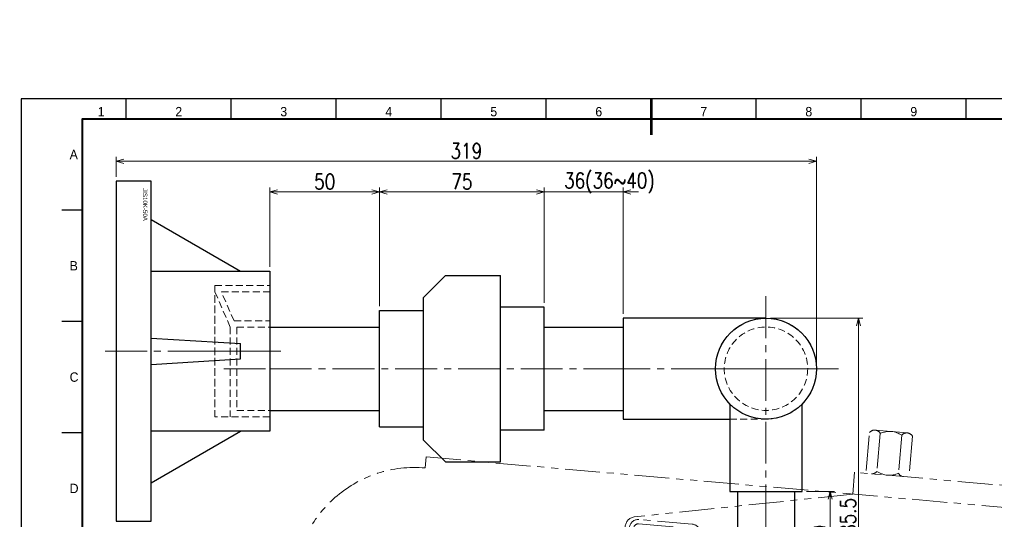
# Model space of a CAD drawing. Header units: millimetres. Extents: x 0 to 70370, y 0 to 11543.
# Drawn here: x 25537.8 to 25982.8, y 2985.1 to 3213.9 of the extents above; entities that cross this region are included whole.
import ezdxf
from ezdxf import colors
from ezdxf.entities.mleader import LeaderData, LeaderLine
from ezdxf.enums import TextEntityAlignment as Align
from ezdxf.math import Vec2, Vec3

# ---------------------------------------------------------------- set-up
doc = ezdxf.new("R2010")
doc.units = ezdxf.units.MM
for name, pattern in [('CENTER2', [28.574999999999996, 19.05, -3.174999999999999, 3.174999999999999, -3.174999999999999]), ('HIDDEN2', [4.7624999999999975, 3.174999999999999, -1.587499999999999]), ('PHANTOM2', [31.749999999999986, 15.875, -3.174999999999999, 3.174999999999999, -3.174999999999999, 3.174999999999999, -3.174999999999999])]:
    doc.linetypes.add(name, pattern=pattern)
for name, color, linetype, lineweight in [('01_外形線', 7, 'Continuous', 25), ('03_かくれ線', 6, 'HIDDEN2', 13), ('04_中心線', 1, 'CENTER2', 9), ('05_仮想線', 2, 'PHANTOM2', 13), ('07_寸法線', 3, 'Continuous', 9), ('99_図枠', 7, 'Continuous', 40)]:
    doc.layers.add(name, color=color, linetype=linetype, lineweight=lineweight)
doc.styles.get("Standard").update_dxf_attribs({"font": 'arial.ttf'})
doc.styles.add('寸法用', font='simplex.shx', dxfattribs={"width": 0.8, "bigfont": '@extfont2.shx'})
doc.styles.add('表題用', font='MS PGothic.ttf')
doc.dimstyles.new('機械製図用', dxfattribs={"dimtxt": 3.5, "dimasz": 3.5, "dimexe": 2, "dimexo": 0, "dimgap": 1.199999999999999, "dimtad": 1, "dimdsep": 46, "dimtxsty": '寸法用', "dimblk": 'OPEN30', "dimcen": 0, "dimclrd": 256, "dimclre": 256, "dimclrt": 7, "dimazin": 2, "dimtm": 1e-09, "dimtfac": 0.75, "dimtmove": 0, "dimatfit": 3, "dimldrblk": 'OPEN30', "dimfxl": 1, "dimlwd": -1, "dimlwe": -1, "dimarcsym": 0})

# ---------------------------------------------------------------- blocks, each defined once
blk = doc.blocks.new('_Open30')
at = {"color": 0, "linetype": 'ByBlock', "lineweight": -2}
for p, q in [((-1, 0.26794919), (0, 0)), ((0, 0), (-1, -0.26794919)), ((0, 0), (-1, 0))]:
    blk.add_line(p, q, dxfattribs=at)
blk = doc.blocks.new('*D2800')
at = {"layer": '07_寸法線', "transparency": 16777216}
for p, q in [((25879.84047700222, 3077.696742151929), (25921.99410062414, 3077.696742151929)), ((25919.99410062414, 3074.196742151929), (25919.99410062414, 2895.696742151928)), ((25879.81042832942, 2892.196742151928), (25921.99410062414, 2892.196742151928))]:
    blk.add_line(p, q, dxfattribs=at)
at = {"layer": 'Defpoints', "color": 0, "transparency": 16777216}
for p in [(25877.84047700222, 3077.696742151929), (25877.81042832942, 2892.196742151928), (25919.99410062414, 2892.196742151928)]:
    blk.add_point(p, dxfattribs=at)
at = {"layer": '07_寸法線', "transparency": 16777216, "xscale": 3.5, "yscale": 3.5, "zscale": 3.5}
for p, rotation in [((25919.99410062414, 3077.696742151929), 90), ((25919.99410062414, 2892.196742151928), 270)]:
    blk.add_blockref('_Open30', p, dxfattribs=dict(at, rotation=rotation))
at = {"layer": '07_寸法線', "color": 7, "transparency": 16777216, "insert": (25915.29410062413, 2984.946742151921), "char_height": 7, "attachment_point": 5, "rotation": 90, "style": '寸法用'}
blk.add_mtext('185.5', dxfattribs=at)
blk = doc.blocks.new('*D2801')
at = {"layer": '07_寸法線', "transparency": 16777216}
for p, q in [((25581.8428440431, 3142.196742151931), (25581.8428440431, 3151.255958208277)), ((25900.8404770022, 3056.696742151928), (25900.8404770022, 3151.255958208277)), ((25897.3404770022, 3149.255958208277), (25585.3428440431, 3149.255958208277))]:
    blk.add_line(p, q, dxfattribs=at)
at = {"layer": 'Defpoints', "color": 0, "transparency": 16777216}
for p in [(25581.8428440431, 3149.255958208277), (25581.8428440431, 3140.196742151931), (25900.8404770022, 3054.696742151928)]:
    blk.add_point(p, dxfattribs=at)
at = {"layer": '07_寸法線', "transparency": 16777216, "xscale": 3.5, "yscale": 3.5, "zscale": 3.5, "rotation": 180}
blk.add_blockref('_Open30', (25581.8428440431, 3149.255958208277), dxfattribs=at)
at = {"layer": '07_寸法線', "transparency": 16777216, "xscale": 3.5, "yscale": 3.5, "zscale": 3.5}
blk.add_blockref('_Open30', (25900.8404770022, 3149.255958208277), dxfattribs=at)
at = {"layer": '07_寸法線', "color": 7, "transparency": 16777216, "insert": (25741.34166052265, 3153.955958208277), "char_height": 7, "attachment_point": 5, "style": '寸法用'}
blk.add_mtext('319', dxfattribs=at)
blk = doc.blocks.new('*D2802')
at = {"layer": '07_寸法線', "transparency": 16777216}
for p, q in [((25776.84460491664, 3084.696742151918), (25776.84460491664, 3137.267306275695)), ((25812.8404770022, 3079.696742151924), (25812.8404770022, 3137.267306275695)), ((25773.34460491664, 3135.267306275695), (25769.84460491664, 3135.267306275695)), ((25812.8404770022, 3135.267306275695), (25776.84460491664, 3135.267306275695)), ((25816.3404770022, 3135.267306275695), (25819.8404770022, 3135.267306275695))]:
    blk.add_line(p, q, dxfattribs=at)
at = {"layer": 'Defpoints', "color": 0, "transparency": 16777216}
for p in [(25776.84460491664, 3135.267306275695), (25776.84460491664, 3082.696742151918), (25812.8404770022, 3077.696742151924)]:
    blk.add_point(p, dxfattribs=at)
at = {"layer": '07_寸法線', "transparency": 16777216, "xscale": 3.5, "yscale": 3.5, "zscale": 3.5}
blk.add_blockref('_Open30', (25776.84460491664, 3135.267306275695), dxfattribs=at)
at = {"layer": '07_寸法線', "transparency": 16777216, "xscale": 3.5, "yscale": 3.5, "zscale": 3.5, "rotation": 180}
blk.add_blockref('_Open30', (25812.8404770022, 3135.267306275695), dxfattribs=at)
at = {"layer": '07_寸法線', "color": 7, "transparency": 16777216, "insert": (25806.53257100526, 3139.316411610809), "char_height": 7, "attachment_point": 5, "style": '寸法用'}
blk.add_mtext('36(36~40)', dxfattribs=at)
blk = doc.blocks.new('*D2803')
at = {"layer": '07_寸法線', "transparency": 16777216}
for p, q in [((25651.8428440431, 3101.196742151935), (25651.8428440431, 3137.267306275695)), ((25701.84460491664, 3083.19674215192), (25701.84460491664, 3137.267306275695)), ((25698.34460491664, 3135.267306275695), (25655.3428440431, 3135.267306275695))]:
    blk.add_line(p, q, dxfattribs=at)
at = {"layer": 'Defpoints', "color": 0, "transparency": 16777216}
for p in [(25651.8428440431, 3135.267306275695), (25651.8428440431, 3099.196742151935), (25701.84460491664, 3081.19674215192)]:
    blk.add_point(p, dxfattribs=at)
at = {"layer": '07_寸法線', "transparency": 16777216, "xscale": 3.5, "yscale": 3.5, "zscale": 3.5, "rotation": 180}
blk.add_blockref('_Open30', (25651.8428440431, 3135.267306275695), dxfattribs=at)
at = {"layer": '07_寸法線', "transparency": 16777216, "xscale": 3.5, "yscale": 3.5, "zscale": 3.5}
blk.add_blockref('_Open30', (25701.84460491664, 3135.267306275695), dxfattribs=at)
at = {"layer": '07_寸法線', "color": 7, "transparency": 16777216, "insert": (25676.84372447987, 3139.967306275695), "char_height": 7, "attachment_point": 5, "style": '寸法用'}
blk.add_mtext('50', dxfattribs=at)
blk = doc.blocks.new('*D2804')
at = {"layer": '07_寸法線', "transparency": 16777216}
for p, q in [((25701.84460491664, 3083.196742151928), (25701.84460491664, 3137.267306275695)), ((25776.84460491664, 3084.696742151926), (25776.84460491664, 3137.267306275695)), ((25773.34460491664, 3135.267306275695), (25705.34460491664, 3135.267306275695))]:
    blk.add_line(p, q, dxfattribs=at)
at = {"layer": 'Defpoints', "color": 0, "transparency": 16777216}
for p in [(25701.84460491664, 3135.267306275695), (25701.84460491664, 3081.196742151928), (25776.84460491664, 3082.696742151926)]:
    blk.add_point(p, dxfattribs=at)
at = {"layer": '07_寸法線', "transparency": 16777216, "xscale": 3.5, "yscale": 3.5, "zscale": 3.5, "rotation": 180}
blk.add_blockref('_Open30', (25701.84460491664, 3135.267306275695), dxfattribs=at)
at = {"layer": '07_寸法線', "transparency": 16777216, "xscale": 3.5, "yscale": 3.5, "zscale": 3.5}
blk.add_blockref('_Open30', (25776.84460491664, 3135.267306275695), dxfattribs=at)
at = {"layer": '07_寸法線', "color": 7, "transparency": 16777216, "insert": (25739.34460491664, 3139.967306275695), "char_height": 7, "attachment_point": 5, "style": '寸法用'}
blk.add_mtext('75', dxfattribs=at)
blk = doc.blocks.new('*D2805')
at = {"layer": '07_寸法線', "transparency": 16777216}
for p, q in [((25896.34047700222, 2998.696742151928), (25909.02839288494, 2998.696742151928)), ((25907.02839288494, 2995.196742151928), (25907.02839288494, 2962.196742151925)), ((25896.44385107992, 2958.696742151925), (25909.02839288494, 2958.696742151925))]:
    blk.add_line(p, q, dxfattribs=at)
at = {"layer": 'Defpoints', "color": 0, "transparency": 16777216}
for p in [(25894.34047700222, 2998.696742151928), (25894.44385107992, 2958.696742151925), (25907.02839288494, 2958.696742151925)]:
    blk.add_point(p, dxfattribs=at)
at = {"layer": '07_寸法線', "transparency": 16777216, "xscale": 3.5, "yscale": 3.5, "zscale": 3.5}
for p, rotation in [((25907.02839288494, 2998.696742151928), 90), ((25907.02839288494, 2958.696742151925), 270)]:
    blk.add_blockref('_Open30', p, dxfattribs=dict(at, rotation=rotation))
at = {"layer": '07_寸法線', "color": 7, "transparency": 16777216, "insert": (25902.32839288493, 2978.696742151919), "char_height": 7, "attachment_point": 5, "rotation": 90, "style": '寸法用'}
blk.add_mtext('40', dxfattribs=at)
blk = doc.blocks.new('AM_BALLOON1')
at = {"transparency": 16777216}
blk.add_circle((0, 0), 5, dxfattribs=at)
blk.add_attdef('B_NUMBER', text='', height=3, dxfattribs=at).set_placement((0, 0), align=Align.MIDDLE_CENTER)
blk = doc.blocks.new('_OPEN')
at = {"color": 0, "linetype": 'ByBlock'}
for p, q in [((-1, 0.1666666666666666), (0, 0)), ((0, 0), (-1, -0.1666666666666666)), ((0, 0), (-1, 0))]:
    blk.add_line(p, q, dxfattribs=at)

msp = doc.modelspace()

# ---------------------------------------------------------------- linework, layer by layer
at = {"layer": '01_外形線'}
for p, q in [((25731.84460491664, 3097.196742151924), (25721.84460491664, 3087.196742151924)), ((25731.84460491664, 3097.196742151924), (25756.84460491664, 3097.196742151924)), ((25756.84460491664, 3012.196742151924), (25756.84460491664, 3097.196742151924)), ((25721.84460491664, 3022.196742151924), (25721.84460491664, 3087.196742151924)), ((25701.84460491664, 3028.196742151924), (25701.84460491664, 3081.196742151924)), ((25701.84460491664, 3081.196742151924), (25721.84460491664, 3081.196742151924)), ((25776.84460491664, 3082.696742151922), (25756.84460491664, 3082.696742151922)), ((25776.84460491664, 3026.696742151922), (25776.84460491664, 3082.696742151922)), ((25812.8404770022, 3077.69674215192), (25812.8404770022, 3031.69674215192)), ((25877.8404770022, 3077.69674215192), (25812.8404770022, 3077.69674215192)), ((25651.8428440431, 3073.696742151931), (25701.84460491664, 3073.696742151931)), ((25776.84460491664, 3073.697726022441), (25812.8404770022, 3073.697726022441)), ((25651.84284404297, 3035.696742151931), (25701.84460491664, 3035.696742151931)), ((25776.84460491664, 3035.696742151931), (25812.8404770022, 3035.696742151931)), ((25861.3404770022, 3038.673321792963), (25861.3404770022, 2998.696742151924)), ((25894.3404770022, 2998.696742151924), (25894.3404770022, 3038.673321792963)), ((25812.8404770022, 3031.69674215192), (25861.3404770022, 3031.69674215192)), ((25701.84460491664, 3028.196742151924), (25721.84460491664, 3028.196742151924)), ((25776.84460491664, 3026.696742151922), (25756.84460491664, 3026.696742151922)), ((25731.84460491664, 3012.196742151924), (25721.84460491664, 3022.196742151924)), ((25731.84460491664, 3012.196742151924), (25756.84460491664, 3012.196742151924)), ((25861.3404770022, 2998.696742151924), (25894.3404770022, 2998.696742151924)), ((25864.8404770022, 2998.696742151924), (25864.8404770022, 2958.696742151924)), ((25890.8404770022, 2998.696742151924), (25890.8404770022, 2958.696742151924))]:
    msp.add_line(p, q, dxfattribs=at)
for points in [[(25581.8428440431, 3140.196742151931), (25581.8428440431, 2985.196742151917)], [(25597.8428440431, 3140.196742151931), (25581.8428440431, 3140.196742151931)], [(25597.8428440431, 2985.196742151917), (25597.8428440431, 3140.196742151931)], [(25597.8428440431, 3122.696742151917), (25638.54603802097, 3099.196742151931)], [(25597.8428440431, 3099.196742151931), (25651.8428440431, 3099.196742151931)], [(25651.8428440431, 3099.196742151931), (25651.8428440431, 3026.196742151917)], [(25597.8428440431, 3068.696742151931), (25638.54603802097, 3066.196742151917)], [(25638.54603802097, 3059.196742151931), (25638.54603802097, 3066.196742151917)], [(25597.8428440431, 3056.696742151917), (25638.54603802097, 3059.196742151931)], [(25597.8428440431, 3002.696742151931), (25638.54603802097, 3026.196742151917)], [(25651.8428440431, 3026.196742151917), (25597.8428440431, 3026.196742151917)], [(25581.8428440431, 2985.196742151917), (25597.8428440431, 2985.196742151917)]]:
    msp.add_lwpolyline(points, dxfattribs=at)
msp.add_circle((25877.8404770022, 3054.69674215192), 23, dxfattribs=at)
at = {"layer": '03_かくれ線'}
for p, q in [((25626.8428440431, 3092.696742151924), (25626.8428440431, 3032.696742151924)), ((25626.8428440431, 3092.696742151924), (25651.8428440431, 3092.696742151924)), ((25629.78822224545, 3089.696742151924), (25651.8428440431, 3089.696742151924)), ((25635.57634155988, 3076.46675514753), (25651.8428440431, 3076.46675514753)), ((25633.84284404309, 3073.696742151924), (25633.8428440431, 3032.696742151924)), ((25636.8428440431, 3073.696742151924), (25651.8428440431, 3073.696742151924)), ((25636.8428440431, 3073.696742151924), (25636.8428440431, 3035.696742151924)), ((25636.8428440431, 3035.696742151924), (25651.8428440431, 3035.696742151924)), ((25861.3404770022, 3031.69674215192), (25877.8404770022, 3031.69674215192))]:
    msp.add_line(p, q, dxfattribs=at)
for points in [[(25626.8428440431, 3032.696742151924), (25626.8428440431, 3092.696742151924), (25651.8428440431, 3092.696742151924), (25651.8428440431, 3032.696742151924), (25626.8428440431, 3032.696742151924)], [(25633.8428440431, 3073.696742151924), (25626.8428440431, 3089.696742151924)], [(25635.57634155988, 3076.46675514753), (25629.78822224545, 3089.696742151924)]]:
    msp.add_lwpolyline(points, dxfattribs=at)
for centre, radius in [((25877.8404770022, 3054.696742151924), 23), ((25877.8404770022, 3054.696742151924), 19), ((25877.8404770022, 3054.69674215192), 19)]:
    msp.add_circle(centre, radius, dxfattribs=at)
at = {"layer": '04_中心線'}
for p, q in [((25877.8404770022, 3087.696742151924), (25877.8404770022, 2988.696742151924)), ((25877.8404770022, 3087.69674215192), (25877.8404770022, 3021.69674215192)), ((25621.8428440431, 3062.696742151924), (25656.8428440431, 3062.696742151924)), ((25630.84284404309, 3054.696742151911), (25661.8428440431, 3054.696742151924)), ((25651.8428440431, 3054.696742151913), (25812.8404770022, 3054.69674215192)), ((25910.8404770022, 3054.69674215192), (25802.8404770022, 3054.69674215192)), ((25844.8404770022, 3054.696742151924), (25910.8404770022, 3054.696742151924)), ((25877.8404770022, 2998.696742151924), (25877.8404770022, 2958.696742151924))]:
    msp.add_line(p, q, dxfattribs=at)
msp.add_lwpolyline([(25576.8428440431, 3062.696742151917), (25656.8428440431, 3062.696742151917)], dxfattribs=at)
at = {"layer": '05_仮想線', "transparency": 33554559}
for p, q in [((25929.91879122314, 3025.212270260834), (25928.40454308175, 3007.904334805415)), ((25939.68149926445, 3024.358143981908), (25938.16725112309, 3007.050208526483))]:
    msp.add_line(p, q, dxfattribs=at)
for points in [[(25923.52346046694, 3008.331232868126), (25925.0374372025, 3025.639333400297, -0.25104304734988), (25927.59254970304, 3026.733805469165), (25942.23661176499, 3025.452616050772, -0.2510430473462193), (25944.56285328511, 3023.931080842443), (25943.04830919587, 3006.62302994729)], [(25927.71351105893, 3026.720697225101, -0.2400986180631108), (25929.91852408421, 3025.212484108361, -0.2679126743851498), (25939.68151580234, 3024.35833301093, -0.2509909724310433), (25942.23661176499, 3025.452616050772)], [(25663.07747286859, 2959.47921393061, -0.4142135622732958), (25722.6462522041, 3009.49481678202), (25723.08048749878, 3014.475925063201), (26305.87017134023, 2963.670394278224)], [(26107.50553804815, 2990.917061817667), (25918.2285454107, 3007.476652939564), (25917.362227897, 2997.539134285267), (25817.7385118716, 2987.174843236495, 0.3369058533984695), (25813.67078477623, 2982.694731286068), (25812.52036629622, 2969.545387889511), (25831.44806556385, 2967.889428777347, -0.8898538306692039), (25832.20118236548, 2942.076453517455), (25831.73482162906, 2936.745925908219), (25849.54862462434, 2924.272566766738), (25854.42842382925, 2884.529791543013, 0.3541185725322361), (25858.9553758737, 2880.15816476958), (26052.54443470421, 2863.221316739257, 0.3241832067400442), (26057.5775144215, 2866.236374798509), (26106.64127244147, 2981.038460729811), (26107.50553804814, 2990.917061817509)], [(25925.97052893962, 3006.802080497702, 0.2400986180631108), (25928.40397745682, 3007.904404207547, 0.2679126743851498), (25938.16694117087, 3007.049933082537, 0.2509909724310433), (25940.49314935834, 3005.528510649987)], [(25814.25128846415, 2966.382492309742), (25816.24367786032, 2966.208180824242), (25817.6381697443, 2982.147295993713, -0.4142135623722525), (25819.80487062597, 2983.965373904402), (25844.07908588351, 2981.84165525338, -0.3564054578046439), (25845.89178094181, 2980.076872963775), (25856.71686761804, 2885.574032583396, 0.356405457804864), (25860.34225773461, 2882.044468004187), (26056.32750356718, 2864.897980774502), (26056.50181505269, 2866.890370170682), (25860.51656922011, 2884.036857400368, -0.3564054577988867), (25858.70387416182, 2885.801639689973), (25847.87878748558, 2980.304480070357, 0.3564054578028921), (25844.25339736902, 2983.834044649562), (25819.97918211148, 2985.957763300585, 0.4142135623722243), (25815.64578034812, 2982.321607479209), (25814.25128846415, 2966.382492309742)]]:
    msp.add_lwpolyline(points, format="xyb", dxfattribs=at)
at = {"layer": '99_図枠', "lineweight": 25}
for p, q in [((25586.43484975859, 3168.456206936775), (25586.43484975859, 3177.718706936776)), ((25634.2649747586, 3168.456206936775), (25634.2649747586, 3177.718706936776)), ((25682.09509975859, 3168.456206936775), (25682.09509975859, 3177.718706936776)), ((25729.92522475857, 3168.456206936775), (25729.92522475857, 3177.718706936776)), ((25777.75534975859, 3168.456206936775), (25777.75534975859, 3177.718706936776)), ((25873.41559975861, 3168.456206936775), (25873.41559975861, 3177.718706936776)), ((25921.24572475858, 3168.456206936775), (25921.24572475858, 3177.718706936776)), ((25969.07584975856, 3168.456206936775), (25969.07584975856, 3177.718706936776)), ((25969.07584975856, 3168.456206936775), (25969.07584975856, 3177.718706936776)), ((25566.3637247586, 3126.98461006178), (25557.10122475859, 3126.98461006178)), ((25566.3637247586, 3076.250513186778), (25557.10122475859, 3076.250513186778)), ((25566.3637247586, 3025.516416311779), (25557.10122475859, 3025.516416311779))]:
    msp.add_line(p, q, dxfattribs=at)
at = {"layer": '99_図枠', "lineweight": 53}
msp.add_line((25825.58547475857, 3177.718706936776), (25825.58547475857, 3161.33120693678), dxfattribs=at)
at = {"layer": '99_図枠'}
msp.add_lwpolyline([(25566.3637247586, 2781.10843193678), (26103.30372475859, 2781.10843193678), (26103.30372475859, 3168.456206936775), (25566.3637247586, 3168.456206936775)], close=True, dxfattribs=at)
at = {"layer": 'Defpoints'}
msp.add_lwpolyline([(25538.6047247586, 2771.845931936779), (26112.56622475859, 2771.845931936779), (26112.56622475859, 3177.718706936776), (25538.6047247586, 3177.718706936776)], close=True, dxfattribs=at)

# ---------------------------------------------------------------- texts
at = {"layer": '03_かくれ線'}
msp.add_text('JIS10K-50A', height=2, rotation=270, dxfattribs=at).set_placement((25594.04394842725, 3136.987844107827))
at = {"layer": '99_図枠', "lineweight": 13, "style": '表題用'}
for s, p in [('1', (25575.0023061041, 3168.456206936775)), ('2', (25610.34991225859, 3168.456206936775)), ('3', (25658.18003725859, 3168.456206936775)), ('4', (25706.01016225858, 3168.456206936775)), ('5', (25753.8402872586, 3168.456206936775)), ('6', (25801.67041225858, 3168.456206936775)), ('7', (25849.5005372586, 3168.456206936775)), ('8', (25897.3306622586, 3168.456206936775)), ('9', (25945.16078725857, 3168.456206936775))]:
    msp.add_text(s, height=4.274999999999999, dxfattribs=at).set_placement(p, align=Align.BOTTOM_CENTER)
for s, p in [('A', (25560.66372475859, 3152.351658499278)), ('B', (25560.66372475859, 3101.617561624276)), ('C', (25560.66372475859, 3050.883464749282)), ('D', (25560.66372475859, 3000.149367874274))]:
    msp.add_text(s, height=4.274999999999999, dxfattribs=at).set_placement(p, align=Align.MIDDLE_LEFT)

# ---------------------------------------------------------------- dimensions: what is measured, and where the dimension line sits
at = {"layer": '07_寸法線'}
for base, p1, p2, picture, middle in [((25581.8428440431, 3149.255958208277), (25900.8404770022, 3054.696742151928), (25581.8428440431, 3140.196742151931), '*D2801', (25741.34166052265, 3153.955958208277)), ((25651.8428440431, 3135.267306275695), (25701.84460491664, 3081.19674215192), (25651.8428440431, 3099.196742151935), '*D2803', (25676.84372447987, 3139.967306275695)), ((25701.84460491664, 3135.267306275695), (25776.84460491664, 3082.696742151926), (25701.84460491664, 3081.196742151928), '*D2804', (25739.34460491664, 3139.967306275695))]:
    dim = msp.add_linear_dim(base=base, p1=p1, p2=p2, dimstyle='機械製図用', override={"dimtxt": 7, "dimexo": 2}, dxfattribs=at)
    dim.commit()
    dim.dimension.update_dxf_attribs({"geometry": picture, "text_midpoint": middle})
dim = msp.add_linear_dim(base=(25776.84460491664, 3135.267306275695), p1=(25812.8404770022, 3077.696742151924), p2=(25776.84460491664, 3082.696742151918), text='<>(36~40)', dimstyle='機械製図用', override={"dimtxt": 7, "dimexo": 2, "dimtmove": 2}, dxfattribs=at)
dim.commit()
dim.dimension.update_dxf_attribs({"geometry": '*D2802', "text_midpoint": (25806.53257100526, 3139.316411610809), "dimtype": 160})
for base, p1, p2, picture, middle in [((25919.99410062414, 2892.196742151928), (25877.8404770022, 3077.696742151928), (25877.81042832941, 2892.196742151928), '*D2800', (25915.29410062413, 2984.946742151921)), ((25907.02839288494, 2958.696742151925), (25894.3404770022, 2998.696742151928), (25894.44385107991, 2958.696742151924), '*D2805', (25902.32839288493, 2978.696742151919))]:
    dim = msp.add_linear_dim(base=base, p1=p1, p2=p2, angle=90, dimstyle='機械製図用', override={"dimtxt": 7, "dimexo": 2}, dxfattribs=at)
    dim.commit()
    dim.dimension.update_dxf_attribs({"geometry": picture, "text_midpoint": middle})

# ---------------------------------------------------------------- leaders
ml = msp.add_multileader_block('Standard', dxfattribs=at)
ml.set_content('AM_BALLOON1', color=256, scale=9.374431818181815)
ml.set_attribute('B_NUMBER', '1', width=0)
ml.set_leader_properties(color=256, linetype='ByLayer', lineweight=-1)
ml.set_arrow_properties(name='OPEN')
ml.build(insert=Vec2(0, 0))
ml.multileader.update_dxf_attribs({"leader_type": 0, "has_dogleg": 0, "text_right_attachment_type": 6, "dogleg_length": 0, "arrow_head_size": 4.6875, "scale": 2.5, "block_connection_type": 1})
ctx = ml.context
ctx.base_point, ctx.scale, ctx.char_height, ctx.arrow_head_size, ctx.landing_gap_size, ctx.plane_origin = Vec3(33418.77148337808, 3166.994767548861), 2.5, 9.375, 4.6875, 4.6875, Vec3(33418.77148337808, 3166.994767548861)
ctx.right_attachment, ctx.attachment_type = 6, 1
notes = []
notes.append((ctx, [(0, (0, 0, 0), (0, 0), (1, 0), 1, [])]))
ctx.block.insert = Vec3(33418.77148337808, 3166.994767548861)
ml = msp.add_multileader_block('Standard', dxfattribs=at)
ml.set_content('AM_BALLOON1', color=256, scale=7.499545454545451)
ml.set_attribute('B_NUMBER', '1A', width=0)
ml.set_leader_properties(color=256, linetype='ByLayer', lineweight=-1)
ml.set_arrow_properties(name='OPEN')
ml.build(insert=Vec2(0, 0))
ml.multileader.update_dxf_attribs({"leader_type": 0, "has_dogleg": 0, "text_right_attachment_type": 6, "dogleg_length": 0, "arrow_head_size": 3.75, "scale": 2.5, "block_connection_type": 1})
ctx = ml.context
ctx.base_point, ctx.scale, ctx.char_height, ctx.arrow_head_size, ctx.landing_gap_size, ctx.plane_origin = Vec3(35324.79509369504, 3132.321985824334), 2.5, 7.5, 3.75, 3.75, Vec3(35324.79509369504, 3132.321985824334)
ctx.right_attachment, ctx.attachment_type = 6, 1
notes.append((ctx, [(0, (0, 0, 0), (0, 0), (1, 0), 1, [])]))
ctx.block.insert = Vec3(35324.79509369504, 3132.321985824334)
for ctx, leaders in notes:
    for number, flags, end, landing, length, lines in leaders:
        leader = LeaderData()
        leader.index, (leader.has_last_leader_line, leader.has_dogleg_vector, leader.attachment_direction) = number, flags
        leader.last_leader_point, leader.dogleg_vector, leader.dogleg_length = Vec3(end), Vec3(landing), length
        for number, points, colour, breaks in lines:
            line = LeaderLine()
            line.index, line.vertices, line.color, line.breaks = number, Vec3.list(points), colors.encode_raw_color(colour), breaks
            leader.lines.append(line)
        ctx.leaders.append(leader)

doc.saveas('drawing.dxf')
